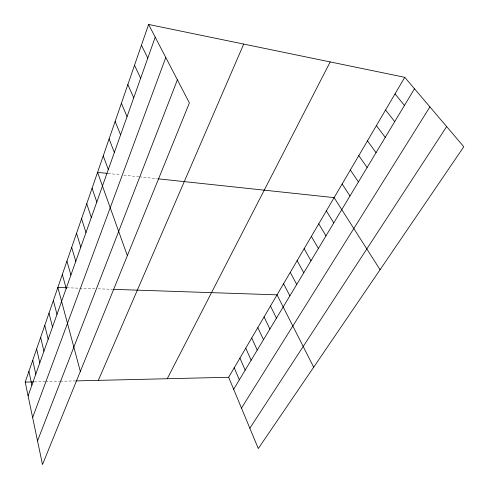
<?xml version="1.0" encoding="UTF-8"?>
<svg xmlns="http://www.w3.org/2000/svg" width="489" height="489" viewBox="0 0 489 489"><rect width="100%" height="100%" fill="white"/><g stroke="black" fill="none" stroke-linecap="round" stroke-linejoin="round"><path stroke-width="0.37" stroke-dasharray="2.44 1.83" d="M34.297 381.891L44.829 381.64M45.575 381.628L59.634 381.292M60.367 381.273L75.159 380.919M66.877 287.77L95.147 288.724M98.173 288.828L112.427 289.305M108.148 173.485L120.869 174.842M123.821 175.16L138.693 176.749M139.444 176.829L157.372 178.742"/><path stroke-width="0.73" d="M148.601 24.45L189.402 102.934L42.488 464.55L25.202 382.111L148.601 24.45L404.758 77.311L463.798 146.749L258.296 448.554L228.663 377.264L404.758 77.311M28.093 395.882L155.215 37.17M32.635 417.557L165.783 57.5M37.525 440.882L177.385 79.817M98.338 380.369L243.73 44.083M167.25 378.724L330.191 61.926M233.656 389.275L414.495 88.76M241.48 408.089L429.91 106.895M249.848 428.23L446.653 126.584M25.202 382.111L33.539 381.909M75.911 380.9L228.663 377.264M66.877 287.77L57.855 287.465L80.337 371.395M113.173 289.329L277.043 294.855L313.694 367.196M107.391 173.406L97.574 172.354L127.348 255.674M158.112 178.821L334.121 197.629L380.069 269.714M395.026 93.894L404.458 105.441M385.576 109.994L394.715 121.633M376.389 125.636L385.253 137.354M367.459 140.844L376.059 152.629M358.779 155.63L367.123 167.476M350.338 170.013L358.437 181.914M342.123 184.005L349.99 195.955M326.334 210.893L333.761 222.917M318.749 223.821L325.967 235.869M311.352 236.413L318.376 248.485M304.146 248.693L310.973 260.784M297.116 260.661L303.767 272.764M290.258 272.342L296.731 284.451M283.571 283.736L289.873 295.851M270.478 306.035L276.456 318.15M141.437 45.202L147.794 58.105M264.072 316.945L269.891 329.054M257.819 327.599L263.485 339.696M134.524 65.239L140.636 78.301M251.713 337.997L257.238 350.087M245.747 348.156L251.132 360.228M127.843 84.603L133.729 97.8M239.922 358.082L245.172 370.136M234.225 367.783L239.347 379.812M121.388 103.32L127.048 116.645M115.141 121.425L120.594 134.854M109.096 138.949L114.353 152.476M103.24 155.918L108.307 169.524M92.073 188.289L96.791 202.024M86.742 203.742L91.296 217.526M81.571 218.736L85.972 232.562M76.547 233.29L80.801 247.147M71.675 247.422L75.783 261.303M66.938 261.15L70.917 275.05M62.335 274.494L66.18 288.4M53.374 300.466L56.981 314.372M49.016 313.101L52.5 327.007M44.774 325.387L48.154 339.28M40.648 337.343L43.918 351.224M36.632 348.981L39.805 362.838M32.726 360.314L35.795 374.152M28.918 371.353L31.895 385.161"/></g></svg>
